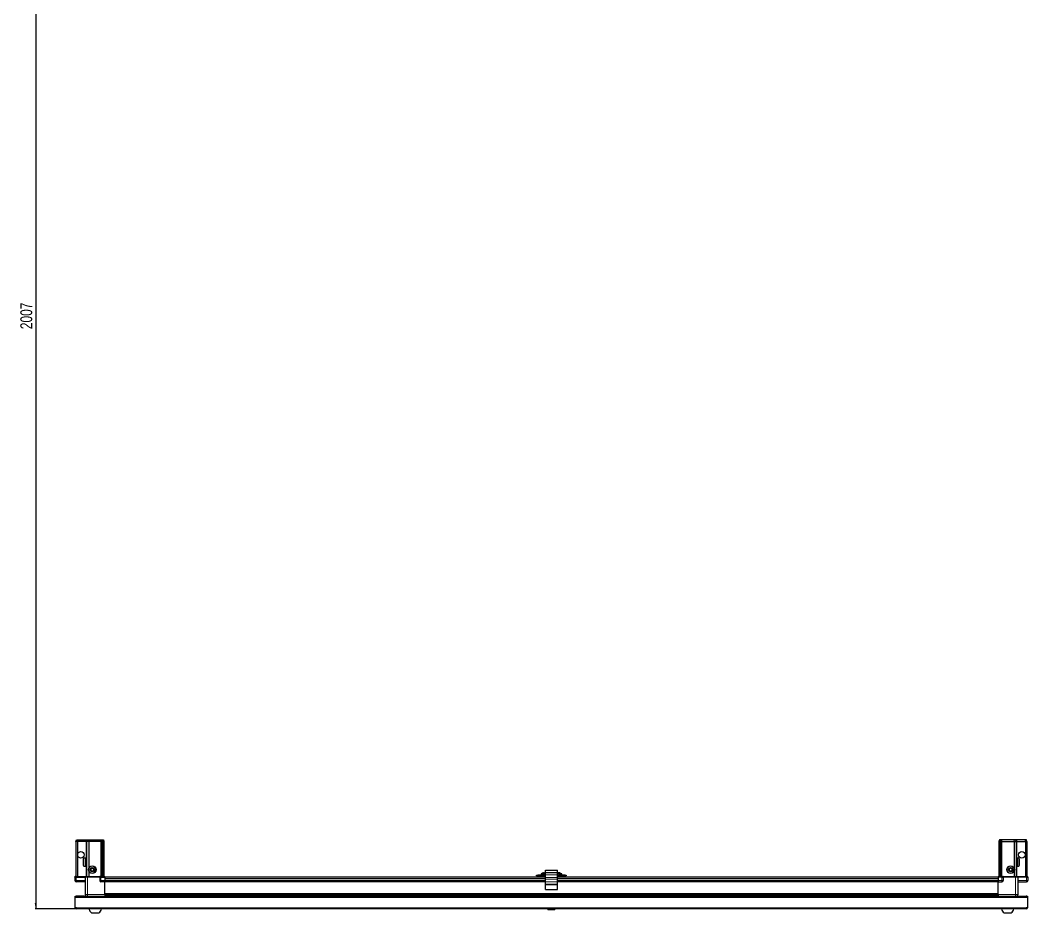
# Model space of a CAD drawing. Header units: millimetres. Extents: x 1132 to 7062, y -1137 to 1926.
# Drawn here: x 1220 to 2912, y -1137 to 363 of the extents above; entities that cross this region are included whole.
import ezdxf

# ---------------------------------------------------------------- set-up
doc = ezdxf.new("R2010")
doc.units = ezdxf.units.MM
doc.layers.add('FORMAT', color=7, linetype='Continuous')
doc.styles.add('SLDTEXTSTYLE0', font='TXT', dxfattribs={"width": 0.75})
doc.dimstyles.new('SLDDIMSTYLE0', dxfattribs={"dimtxt": 20, "dimasz": 10, "dimexe": 0, "dimexo": 0.0625, "dimgap": 5, "dimtad": 2, "dimdec": 1, "dimrnd": 1e-09, "dimzin": 12, "dimdsep": 46, "dimtxsty": 'SLDTEXTSTYLE0', "dimsah": 1, "dimcen": 0.09, "dimadec": 0, "dimazin": 3, "dimtfac": 1, "dimtofl": 0, "dimtmove": 0, "dimatfit": 3, "dimfxl": 0, "dimfrac": 2, "dimtolj": 1, "dimtzin": 12, "dimarcsym": 0})

# ---------------------------------------------------------------- blocks, each defined once
blk = doc.blocks.new('_D_9')
at = {"layer": 'FORMAT'}
for p, q in [((2106.7, 877), (1245.5, 877)), ((1246.5, 877), (1246.5, -1130)), ((1315.1, -1130), (1245.5, -1130))]:
    blk.add_line(p, q, dxfattribs=at)
for points in [[(1246.5, 877), (1244.9, 867), (1248, 867)], [(1246.5, -1130), (1248, -1120), (1244.9, -1120)]]:
    blk.add_solid(points, dxfattribs=at)
at = {"layer": 'FORMAT', "insert": (1220.7, -156.1), "char_height": 20, "attachment_point": 1, "rotation": 90, "style": 'SLDTEXTSTYLE0'}
blk.add_mtext('2007', dxfattribs=at)

msp = doc.modelspace()

# ---------------------------------------------------------------- linework, layer by layer
at = {"color": 7, "linetype": 'Continuous', "lineweight": 25}
for p, q in [((1313.99, -1017.02), (1314.79, -1014.02)), ((1314.79, -1014.02), (1316.64, -1014.02)), ((1316.49, -1017.02), (1316.64, -1014.02)), ((1316.64, -1014.02), (1330.99, -1014.02)), ((1330.99, -1014.02), (1332.79, -1014.02)), ((1331.99, -1017.02), (1332.79, -1014.02)), ((1332.79, -1014.02), (1335.82, -1014.02)), ((1335.82, -1014.02), (1335.49, -1017.02)), ((1335.82, -1014.02), (1355.99, -1014.02)), ((1355.99, -1014.02), (1357.79, -1014.02)), ((1357.79, -1014.02), (1356.99, -1017.02)), ((1357.79, -1014.02), (1358.53, -1014.02)), ((1358.53, -1014.02), (1357.99, -1017.02)), ((1358.53, -1014.02), (1359.03, -1014.02)), ((1359.03, -1014.02), (1360.18, -1014.02)), ((1359.03, -1014.02), (1359.49, -1017.02)), ((1360.18, -1014.02), (1360.99, -1017.02)), ((2864.79, -1014.02), (2863.99, -1017.02)), ((2865.94, -1014.02), (2864.79, -1014.02)), ((2865.94, -1014.02), (2865.49, -1017.02)), ((2866.44, -1014.02), (2865.94, -1014.02)), ((2866.44, -1014.02), (2866.99, -1017.02)), ((2867.18, -1014.02), (2866.44, -1014.02)), ((2867.18, -1014.02), (2867.99, -1017.02)), ((2868.99, -1014.02), (2867.18, -1014.02)), ((2889.16, -1014.02), (2868.99, -1014.02)), ((2889.16, -1014.02), (2889.49, -1017.02)), ((2892.18, -1014.02), (2889.16, -1014.02)), ((2892.99, -1017.02), (2892.18, -1014.02)), ((2893.99, -1014.02), (2892.18, -1014.02)), ((2908.33, -1014.02), (2893.99, -1014.02)), ((2908.49, -1017.02), (2908.33, -1014.02)), ((2910.18, -1014.02), (2908.33, -1014.02)), ((2910.99, -1017.02), (2910.18, -1014.02)), ((1316.49, -1017.02), (1313.99, -1017.02)), ((1313.99, -1017.02), (1313.99, -1075.32)), ((1316.49, -1017.02), (1316.49, -1075.32)), ((1330.99, -1017.02), (1316.49, -1017.02)), ((1331.99, -1017.02), (1330.99, -1017.02)), ((1335.49, -1017.02), (1331.99, -1017.02)), ((1331.99, -1017.02), (1331.99, -1075.32)), ((1335.49, -1017.02), (1335.49, -1061.52)), ((1355.99, -1017.02), (1335.49, -1017.02)), ((1356.99, -1017.02), (1355.99, -1017.02)), ((1356.99, -1017.02), (1356.99, -1075.32)), ((1357.99, -1017.02), (1356.99, -1017.02)), ((1357.99, -1017.02), (1357.99, -1075.32)), ((1359.49, -1017.02), (1357.99, -1017.02)), ((1359.49, -1017.02), (1359.49, -1075.32)), ((1360.99, -1017.02), (1359.49, -1017.02)), ((1360.99, -1017.02), (1360.99, -1075.32)), ((2863.99, -1017.02), (2865.49, -1017.02)), ((2863.99, -1017.02), (2863.99, -1075.32)), ((2865.49, -1017.02), (2866.99, -1017.02)), ((2865.49, -1017.02), (2865.49, -1075.32)), ((2866.99, -1017.02), (2866.99, -1075.32)), ((2866.99, -1017.02), (2867.99, -1017.02)), ((2867.99, -1017.02), (2867.99, -1075.32)), ((2867.99, -1017.02), (2868.99, -1017.02)), ((2868.99, -1017.02), (2889.49, -1017.02)), ((2889.49, -1017.02), (2889.49, -1061.52)), ((2889.49, -1017.02), (2892.99, -1017.02)), ((2892.99, -1017.02), (2892.99, -1075.32)), ((2892.99, -1017.02), (2893.99, -1017.02)), ((2893.99, -1017.02), (2908.49, -1017.02)), ((2908.49, -1017.02), (2908.49, -1075.32)), ((2908.49, -1017.02), (2910.99, -1017.02)), ((2910.99, -1017.02), (2910.99, -1075.32)), ((1326.79, -1057.22), (1326.79, -1045.82)), ((1329.99, -1045.02), (1327.59, -1045.02)), ((1329.99, -1045.02), (1329.99, -1045.03)), ((1329.99, -1045.03), (1330.49, -1045.03)), ((1329.99, -1045.21), (1330.49, -1045.21)), ((1329.99, -1045.21), (1329.99, -1045.43)), ((1329.99, -1045.43), (1330.49, -1045.43)), ((1329.99, -1046.01), (1330.49, -1046.01)), ((1329.99, -1046.01), (1329.99, -1046.43)), ((1329.99, -1046.43), (1330.49, -1046.43)), ((1329.99, -1047.34), (1330.49, -1047.34)), ((1329.99, -1047.34), (1329.99, -1047.93)), ((1329.99, -1047.93), (1330.49, -1047.93)), ((1329.99, -1049.09), (1330.49, -1049.09)), ((1329.99, -1049.09), (1329.99, -1049.79)), ((1330.49, -1045.21), (1330.49, -1045.03)), ((1330.49, -1045.43), (1330.49, -1045.21)), ((1330.49, -1046.01), (1330.49, -1045.43)), ((1330.49, -1046.43), (1330.49, -1046.01)), ((1330.49, -1047.34), (1330.49, -1046.43)), ((1330.59, -1047.12), (1330.49, -1047.12)), ((1330.49, -1047.93), (1330.49, -1047.34)), ((1330.49, -1049.09), (1330.49, -1047.93)), ((1330.49, -1049.79), (1330.49, -1049.09)), ((1330.59, -1055.92), (1330.59, -1047.12)), ((1331.47, -1048.21), (1330.99, -1047.52)), ((1330.99, -1055.52), (1330.99, -1047.52)), ((1331.96, -1047.52), (1331.47, -1048.21)), ((1331.47, -1054.83), (1331.47, -1048.21)), ((1331.99, -1047.52), (1331.96, -1047.52)), ((1331.96, -1055.52), (1331.96, -1047.52)), ((2893.02, -1047.52), (2892.99, -1047.52)), ((2893.5, -1048.21), (2893.02, -1047.52)), ((2893.02, -1047.52), (2893.02, -1055.52)), ((2893.99, -1047.52), (2893.5, -1048.21)), ((2893.5, -1048.21), (2893.5, -1054.83)), ((2893.99, -1047.52), (2893.99, -1055.52)), ((2894.49, -1047.12), (2894.39, -1047.12)), ((2894.39, -1047.12), (2894.39, -1055.92)), ((2897.39, -1045.02), (2894.49, -1045.02)), ((2894.99, -1045.02), (2894.49, -1045.02)), ((2894.49, -1045.02), (2894.49, -1045.07)), ((2894.49, -1045.07), (2894.49, -1045.35)), ((2894.99, -1045.07), (2894.49, -1045.07)), ((2894.99, -1045.35), (2894.49, -1045.35)), ((2894.49, -1045.35), (2894.49, -1045.63)), ((2894.99, -1045.63), (2894.49, -1045.63)), ((2894.49, -1045.63), (2894.49, -1046.29)), ((2894.99, -1046.29), (2894.49, -1046.29)), ((2894.49, -1046.29), (2894.49, -1046.76)), ((2894.49, -1046.76), (2894.49, -1047.74)), ((2894.99, -1046.76), (2894.49, -1046.76)), ((2894.99, -1047.74), (2894.49, -1047.74)), ((2894.49, -1047.74), (2894.49, -1048.36)), ((2894.49, -1048.36), (2894.49, -1049.56)), ((2894.99, -1048.36), (2894.49, -1048.36)), ((2894.99, -1045.07), (2894.99, -1045.02)), ((2894.99, -1045.63), (2894.99, -1045.35)), ((2894.99, -1046.76), (2894.99, -1046.29)), ((2894.99, -1048.36), (2894.99, -1047.74)), ((2898.19, -1045.82), (2898.19, -1057.22)), ((1327.59, -1058.02), (1329.99, -1058.02)), ((1329.99, -1049.79), (1330.49, -1049.79)), ((1329.99, -1051.07), (1330.49, -1051.07)), ((1329.99, -1051.07), (1329.99, -1051.81)), ((1329.99, -1051.21), (1330.49, -1051.21)), ((1329.99, -1051.71), (1330.49, -1051.71)), ((1329.99, -1051.81), (1330.49, -1051.81)), ((1329.99, -1053.09), (1330.49, -1053.09)), ((1329.99, -1053.09), (1329.99, -1053.8)), ((1329.99, -1053.8), (1330.49, -1053.8)), ((1329.99, -1054.97), (1330.49, -1054.97)), ((1329.99, -1054.97), (1329.99, -1055.57)), ((1329.99, -1055.57), (1330.49, -1055.57)), ((1329.99, -1056.5), (1330.49, -1056.5)), ((1329.99, -1056.5), (1329.99, -1056.94)), ((1329.99, -1056.94), (1330.49, -1056.94)), ((1329.99, -1057.55), (1330.49, -1057.55)), ((1329.99, -1057.55), (1329.99, -1057.78)), ((1329.99, -1057.78), (1330.49, -1057.78)), ((1329.99, -1058), (1330.49, -1058)), ((1329.99, -1058), (1329.99, -1058.02)), ((1329.99, -1058.01), (1330.49, -1058.01)), ((1330.49, -1051.07), (1330.49, -1049.79)), ((1330.49, -1051.21), (1330.49, -1051.07)), ((1330.49, -1051.81), (1330.49, -1051.71)), ((1330.49, -1053.09), (1330.49, -1051.81)), ((1330.49, -1053.8), (1330.49, -1053.09)), ((1330.49, -1054.97), (1330.49, -1053.8)), ((1330.49, -1055.57), (1330.49, -1054.97)), ((1330.49, -1056.5), (1330.49, -1055.57)), ((1330.49, -1055.92), (1330.59, -1055.92)), ((1330.49, -1056.94), (1330.49, -1056.5)), ((1330.49, -1057.55), (1330.49, -1056.94)), ((1330.49, -1057.78), (1330.49, -1057.55)), ((1330.49, -1058), (1330.49, -1057.78)), ((1330.49, -1058.01), (1330.49, -1058)), ((1330.99, -1055.52), (1331.47, -1054.83)), ((1331.47, -1054.83), (1331.96, -1055.52)), ((1331.96, -1055.52), (1331.99, -1055.52)), ((2102.49, -1064.67), (2122.49, -1064.67)), ((2102.49, -1068.67), (2102.49, -1064.67)), ((2122.49, -1068.67), (2122.49, -1064.67)), ((2892.99, -1055.52), (2893.02, -1055.52)), ((2893.02, -1055.52), (2893.5, -1054.83)), ((2893.5, -1054.83), (2893.99, -1055.52)), ((2894.39, -1055.92), (2894.49, -1055.92)), ((2894.99, -1049.56), (2894.49, -1049.56)), ((2894.49, -1049.56), (2894.49, -1050.19)), ((2894.99, -1050.19), (2894.49, -1050.19)), ((2894.49, -1050.27), (2894.49, -1051.57)), ((2894.99, -1050.27), (2894.49, -1050.27)), ((2894.99, -1051.57), (2894.49, -1051.57)), ((2894.99, -1052.05), (2894.49, -1052.05)), ((2894.49, -1052.05), (2894.49, -1052.31)), ((2894.49, -1052.31), (2894.49, -1053.58)), ((2894.99, -1052.31), (2894.49, -1052.31)), ((2894.99, -1053.58), (2894.49, -1053.58)), ((2894.49, -1053.58), (2894.49, -1054.26)), ((2894.49, -1054.26), (2894.49, -1055.38)), ((2894.99, -1054.26), (2894.49, -1054.26)), ((2894.99, -1055.38), (2894.49, -1055.38)), ((2894.49, -1055.38), (2894.49, -1055.95)), ((2894.49, -1055.95), (2894.49, -1056.81)), ((2894.99, -1055.95), (2894.49, -1055.95)), ((2894.99, -1056.81), (2894.49, -1056.81)), ((2894.49, -1056.81), (2894.49, -1057.2)), ((2894.49, -1057.2), (2894.49, -1057.72)), ((2894.99, -1057.2), (2894.49, -1057.2)), ((2894.99, -1057.72), (2894.49, -1057.72)), ((2894.49, -1057.72), (2894.49, -1057.9)), ((2894.49, -1057.9), (2894.49, -1058.02)), ((2894.99, -1057.9), (2894.49, -1057.9)), ((2894.49, -1058.02), (2897.39, -1058.02)), ((2894.99, -1050.27), (2894.99, -1049.56)), ((2894.99, -1052.31), (2894.99, -1051.57)), ((2894.99, -1054.26), (2894.99, -1053.58)), ((2894.99, -1055.95), (2894.99, -1055.38)), ((2894.99, -1057.2), (2894.99, -1056.81)), ((2894.99, -1057.9), (2894.99, -1057.72)), ((1312.99, -1075.32), (1312.49, -1076.19)), ((1312.49, -1076.52), (1312.49, -1076.19)), ((1312.49, -1076.52), (1314.49, -1076.52)), ((1312.49, -1076.52), (1312.49, -1082.52)), ((1314.49, -1075.32), (1312.99, -1075.32)), ((1314.49, -1075.32), (1329.29, -1075.32)), ((1329.29, -1076.52), (1314.49, -1076.52)), ((1314.49, -1076.52), (1329.29, -1076.52)), ((1329.29, -1075.32), (1329.49, -1075.32)), ((1329.49, -1076.52), (1329.29, -1076.52)), ((1329.49, -1076.52), (1329.49, -1075.32)), ((1329.49, -1075.32), (1333.49, -1075.32)), ((1333.49, -1076.52), (1329.49, -1076.52)), ((1329.49, -1076.52), (1329.49, -1105.52)), ((1333.49, -1075.32), (1353.79, -1075.32)), ((1353.79, -1076.52), (1333.49, -1076.52)), ((1335.49, -1066.52), (1335.49, -1075.32)), ((1353.79, -1075.32), (1353.99, -1075.32)), ((1353.99, -1076.52), (1353.79, -1076.52)), ((1353.99, -1076.52), (1353.99, -1075.32)), ((1354.67, -1075.32), (1353.99, -1075.32)), ((1353.99, -1076.52), (1355.99, -1076.52)), ((1353.99, -1076.52), (1353.99, -1082.52)), ((1354.67, -1075.32), (1362.49, -1075.32)), ((1362.49, -1076.19), (1355.99, -1076.19)), ((1362.49, -1076.52), (1355.99, -1076.52)), ((1355.99, -1076.52), (1362.49, -1076.52)), ((1362.49, -1075.32), (1362.49, -1076.19)), ((1362.49, -1076.19), (1362.49, -1076.19)), ((1362.49, -1076.52), (1362.49, -1076.19)), ((1362.49, -1076.52), (1362.49, -1076.52)), ((1362.49, -1076.52), (1362.49, -1082.52)), ((2102.49, -1076.67), (1362.49, -1076.67)), ((1362.49, -1082.52), (1362.49, -1084.52)), ((2087.49, -1074.67), (2087.49, -1073.17)), ((2087.49, -1073.17), (2089.49, -1073.17)), ((2089.49, -1074.67), (2087.49, -1074.67)), ((2089.49, -1073.17), (2089.49, -1074.67)), ((2100.74, -1073.17), (2089.49, -1073.17)), ((2100.74, -1074.67), (2089.49, -1074.67)), ((2095.24, -1071.26), (2095.24, -1073.17)), ((2097.49, -1074.67), (2097.49, -1076.67)), ((2100.74, -1074.67), (2100.74, -1073.17)), ((2100.74, -1073.17), (2102.49, -1073.17)), ((2102.49, -1074.67), (2100.74, -1074.67)), ((2101.16, -1069.68), (2101.16, -1069.69)), ((2102.49, -1068.67), (2122.49, -1068.67)), ((2102.49, -1072.65), (2102.49, -1068.67)), ((2102.49, -1076.98), (2102.49, -1072.65)), ((2102.49, -1080.2), (2102.49, -1076.98)), ((2102.49, -1084.53), (2102.49, -1080.2)), ((2122.49, -1072.65), (2122.49, -1068.67)), ((2122.49, -1076.98), (2122.49, -1072.65)), ((2122.49, -1073.17), (2124.24, -1073.17)), ((2124.24, -1074.67), (2122.49, -1074.67)), ((2862.49, -1076.67), (2122.49, -1076.67)), ((2122.49, -1080.2), (2122.49, -1076.98)), ((2122.49, -1084.53), (2122.49, -1080.2)), ((2124.24, -1073.17), (2124.24, -1074.67)), ((2135.49, -1073.17), (2124.24, -1073.17)), ((2135.49, -1074.67), (2124.24, -1074.67)), ((2126.16, -1069.68), (2126.16, -1069.69)), ((2127.49, -1076.67), (2127.49, -1074.67)), ((2129.74, -1073.17), (2129.74, -1071.26)), ((2135.49, -1074.67), (2135.49, -1073.17)), ((2135.49, -1073.17), (2137.49, -1073.17)), ((2137.49, -1074.67), (2135.49, -1074.67)), ((2137.49, -1073.17), (2137.49, -1074.67)), ((2862.49, -1075.32), (2870.31, -1075.32)), ((2862.49, -1076.19), (2862.49, -1075.32)), ((2862.49, -1076.52), (2862.49, -1076.19)), ((2868.99, -1076.19), (2862.49, -1076.19)), ((2868.99, -1076.52), (2862.49, -1076.52)), ((2862.49, -1076.52), (2862.49, -1082.52)), ((2862.49, -1082.52), (2862.49, -1084.52)), ((2868.99, -1076.52), (2870.99, -1076.52)), ((2870.99, -1076.52), (2868.99, -1076.52)), ((2870.99, -1075.32), (2870.31, -1075.32)), ((2870.99, -1076.52), (2870.99, -1075.32)), ((2870.99, -1075.32), (2871.19, -1075.32)), ((2871.19, -1076.52), (2870.99, -1076.52)), ((2870.99, -1076.52), (2870.99, -1082.52)), ((2871.19, -1075.32), (2891.49, -1075.32)), ((2891.49, -1076.52), (2871.19, -1076.52)), ((2889.49, -1066.52), (2889.49, -1075.32)), ((2891.49, -1075.32), (2895.49, -1075.32)), ((2895.49, -1076.52), (2891.49, -1076.52)), ((2895.49, -1076.52), (2895.49, -1075.32)), ((2895.49, -1075.32), (2895.69, -1075.32)), ((2895.69, -1076.52), (2895.49, -1076.52)), ((2895.49, -1076.52), (2895.49, -1105.52)), ((2895.69, -1075.32), (2910.49, -1075.32)), ((2910.49, -1076.52), (2895.69, -1076.52)), ((2911.99, -1075.32), (2910.49, -1075.32)), ((2910.49, -1076.52), (2912.49, -1076.52)), ((2912.49, -1076.19), (2911.99, -1075.32)), ((2912.49, -1076.19), (2911.99, -1075.32)), ((2912.49, -1076.52), (2912.49, -1076.19)), ((2912.49, -1076.52), (2912.49, -1076.19)), ((2912.49, -1076.52), (2912.49, -1076.52)), ((2912.49, -1076.52), (2912.49, -1082.52)), ((1329.49, -1084.52), (1314.49, -1084.52)), ((1362.49, -1084.52), (1355.99, -1084.52)), ((2102.49, -1083.87), (1362.49, -1083.87)), ((1362.49, -1105.52), (1362.49, -1084.52)), ((2102.49, -1088.3), (2102.49, -1084.53)), ((2102.49, -1089.74), (2102.49, -1088.3)), ((2102.49, -1097.47), (2102.49, -1089.74)), ((2102.49, -1097.47), (2122.49, -1097.47)), ((2862.49, -1083.87), (2122.49, -1083.87)), ((2122.49, -1088.3), (2122.49, -1084.53)), ((2122.49, -1089.74), (2122.49, -1088.3)), ((2122.49, -1097.47), (2122.49, -1089.74)), ((2862.49, -1084.52), (2868.99, -1084.52)), ((2862.49, -1105.52), (2862.49, -1084.52)), ((2895.49, -1084.52), (2910.49, -1084.52)), ((1312.99, -1110.62), (1312.99, -1108.52)), ((1312.99, -1108.52), (2911.99, -1108.52)), ((1312.99, -1127.92), (1312.99, -1110.62)), ((1327.99, -1108.42), (1315.09, -1108.42)), ((1327.99, -1108.42), (1327.99, -1108.52)), ((1362.49, -1106.54), (2862.49, -1106.54)), ((1362.49, -1106.58), (2862.49, -1106.58)), ((1386.37, -1108.37), (1362.49, -1108.37)), ((1380.99, -1108.52), (1380.99, -1108.37)), ((1381.03, -1108.52), (1381.03, -1108.37)), ((1381.3, -1108.52), (1381.3, -1108.37)), ((1381.56, -1108.52), (1381.56, -1108.37)), ((1382.21, -1108.52), (1382.21, -1108.37)), ((1382.67, -1108.52), (1382.67, -1108.37)), ((1383.64, -1108.52), (1383.64, -1108.37)), ((1384.26, -1108.52), (1384.26, -1108.37)), ((1385.45, -1108.52), (1385.45, -1108.37)), ((1386.11, -1108.52), (1386.11, -1108.37)), ((1386.16, -1108.52), (1386.16, -1108.37)), ((1387.45, -1108.37), (1386.37, -1108.37)), ((1388.19, -1108.37), (1387.45, -1108.37)), ((1387.45, -1108.52), (1387.45, -1108.37)), ((1387.45, -1108.37), (1387.45, -1108.37)), ((1387.47, -1108.52), (1387.47, -1108.37)), ((1387.96, -1108.52), (1387.96, -1108.37)), ((1388.19, -1108.52), (1388.19, -1108.37)), ((1388.61, -1108.37), (1388.19, -1108.37)), ((1388.19, -1108.37), (1388.19, -1108.37)), ((2836.37, -1108.37), (1388.61, -1108.37)), ((1389.46, -1108.52), (1389.46, -1108.37)), ((1390.15, -1108.52), (1390.15, -1108.37)), ((1391.28, -1108.52), (1391.28, -1108.37)), ((1391.86, -1108.52), (1391.86, -1108.37)), ((1392.73, -1108.52), (1392.73, -1108.37)), ((1393.13, -1108.52), (1393.13, -1108.37)), ((1393.66, -1108.52), (1393.66, -1108.37)), ((1393.85, -1108.52), (1393.85, -1108.37)), ((1393.99, -1108.52), (1393.99, -1108.37)), ((2830.99, -1108.52), (2830.99, -1108.37)), ((2831.16, -1108.52), (2831.16, -1108.37)), ((2831.37, -1108.52), (2831.37, -1108.37)), ((2831.93, -1108.52), (2831.93, -1108.37)), ((2832.35, -1108.52), (2832.35, -1108.37)), ((2833.25, -1108.52), (2833.25, -1108.37)), ((2833.83, -1108.52), (2833.83, -1108.37)), ((2834.98, -1108.52), (2834.98, -1108.37)), ((2835.67, -1108.52), (2835.67, -1108.37)), ((2836.95, -1108.37), (2836.37, -1108.37)), ((2836.95, -1108.52), (2836.95, -1108.37)), ((2836.96, -1108.37), (2836.95, -1108.37)), ((2837.69, -1108.37), (2836.96, -1108.37)), ((2837.13, -1108.52), (2837.13, -1108.37)), ((2837.63, -1108.52), (2837.63, -1108.37)), ((2837.69, -1108.52), (2837.69, -1108.37)), ((2838.61, -1108.37), (2837.69, -1108.37)), ((2837.69, -1108.37), (2837.69, -1108.37)), ((2862.49, -1108.37), (2838.61, -1108.37)), ((2838.98, -1108.52), (2838.98, -1108.37)), ((2839.69, -1108.52), (2839.69, -1108.37)), ((2840.86, -1108.52), (2840.86, -1108.37)), ((2841.47, -1108.52), (2841.47, -1108.37)), ((2842.41, -1108.52), (2842.41, -1108.37)), ((2842.86, -1108.52), (2842.86, -1108.37)), ((2843.48, -1108.52), (2843.48, -1108.37)), ((2843.73, -1108.52), (2843.73, -1108.37)), ((2843.97, -1108.52), (2843.97, -1108.37)), ((2843.99, -1108.52), (2843.99, -1108.37)), ((2896.99, -1108.42), (2896.99, -1108.52)), ((2896.99, -1108.42), (2909.89, -1108.42)), ((2911.99, -1108.52), (2911.99, -1110.62)), ((2911.99, -1110.62), (2911.99, -1127.92)), ((1315.09, -1127.92), (1312.99, -1127.92)), ((1315.09, -1127.92), (1315.09, -1130.02)), ((2909.89, -1130.02), (1315.09, -1130.02)), ((2107.69, -1130.02), (2106.7, -1131.01)), ((2106.7, -1131.01), (2106.7, -1131.52)), ((2118.27, -1131.01), (2106.7, -1131.01)), ((2118.27, -1131.52), (2106.7, -1131.52)), ((2118.27, -1131.01), (2117.29, -1130.02)), ((2118.27, -1131.52), (2118.27, -1131.01)), ((2911.99, -1127.92), (2909.89, -1127.92)), ((2909.89, -1130.02), (2909.89, -1127.92)), ((1340.49, -1136.62), (1352.49, -1136.62)), ((2872.49, -1136.62), (2884.49, -1136.62))]:
    msp.add_line(p, q, dxfattribs=at)
at = {"color": 8, "linetype": 'Continuous', "lineweight": 18}
for p, q in [((1330.99, -1017.02), (1330.99, -1014.02)), ((1355.99, -1014.02), (1355.99, -1017.02)), ((2868.99, -1014.02), (2868.99, -1017.02)), ((2893.99, -1017.02), (2893.99, -1014.02)), ((1330.99, -1017.02), (1330.99, -1047.52)), ((1355.99, -1017.02), (1355.99, -1075.32)), ((2868.99, -1017.02), (2868.99, -1075.32)), ((2893.99, -1017.02), (2893.99, -1047.52)), ((1327.59, -1058.02), (1327.59, -1045.02)), ((2897.39, -1045.02), (2897.39, -1058.02)), ((1330.99, -1055.52), (1330.99, -1075.32)), ((2893.99, -1055.52), (2893.99, -1075.32)), ((1312.49, -1082.52), (1314.49, -1082.52)), ((1314.49, -1076.52), (1314.49, -1075.32)), ((1314.49, -1076.52), (1314.49, -1082.52)), ((1314.49, -1082.52), (1329.49, -1082.52)), ((1314.49, -1084.52), (1314.49, -1082.52)), ((1329.29, -1076.52), (1329.29, -1075.32)), ((1333.49, -1076.52), (1333.49, -1075.32)), ((1333.49, -1076.52), (1333.49, -1105.52)), ((1353.79, -1076.52), (1353.79, -1075.32)), ((1353.99, -1082.52), (1355.99, -1082.52)), ((1355.99, -1076.52), (1355.99, -1076.19)), ((1355.99, -1076.52), (1355.99, -1082.52)), ((1355.99, -1082.52), (1362.49, -1082.52)), ((1355.99, -1082.52), (1355.99, -1084.52)), ((1362.49, -1076.52), (1362.49, -1076.19)), ((2102.49, -1078.67), (1362.49, -1078.67)), ((2102.49, -1081.87), (1362.49, -1081.87)), ((2095.24, -1071.26), (2099.99, -1071.26)), ((2095.43, -1070.89), (2099.99, -1070.89)), ((2099.99, -1070.89), (2102.49, -1070.89)), ((2099.99, -1071.26), (2102.49, -1071.26)), ((2102.49, -1072.65), (2122.49, -1072.65)), ((2102.49, -1076.98), (2122.49, -1076.98)), ((2102.49, -1080.2), (2122.49, -1080.2)), ((2122.49, -1070.89), (2124.99, -1070.89)), ((2122.49, -1071.26), (2124.99, -1071.26)), ((2862.49, -1078.67), (2122.49, -1078.67)), ((2862.49, -1081.87), (2122.49, -1081.87)), ((2124.99, -1070.89), (2129.54, -1070.89)), ((2124.99, -1071.26), (2129.74, -1071.26)), ((2868.99, -1082.52), (2862.49, -1082.52)), ((2868.99, -1076.52), (2868.99, -1076.19)), ((2868.99, -1076.52), (2868.99, -1082.52)), ((2868.99, -1082.52), (2868.99, -1084.52)), ((2870.99, -1082.52), (2868.99, -1082.52)), ((2871.19, -1075.32), (2871.19, -1076.52)), ((2891.49, -1076.52), (2891.49, -1075.32)), ((2891.49, -1076.52), (2891.49, -1105.52)), ((2910.49, -1082.52), (2895.49, -1082.52)), ((2895.69, -1075.32), (2895.69, -1076.52)), ((2910.49, -1076.52), (2910.49, -1075.32)), ((2910.49, -1076.52), (2910.49, -1082.52)), ((2912.49, -1082.52), (2910.49, -1082.52)), ((2910.49, -1084.52), (2910.49, -1082.52)), ((2102.49, -1084.52), (1362.49, -1084.52)), ((2102.49, -1084.53), (2122.49, -1084.53)), ((2102.49, -1088.3), (2122.49, -1088.3)), ((2102.49, -1089.74), (2122.49, -1089.74)), ((2862.49, -1084.52), (2122.49, -1084.52)), ((2911.99, -1110.62), (1312.99, -1110.62)), ((1315.09, -1108.52), (1315.09, -1108.42)), ((1333.49, -1105.52), (1362.49, -1105.52)), ((1362.49, -1103.92), (2862.49, -1103.92)), ((2862.49, -1105.34), (1362.49, -1105.34)), ((1362.49, -1107.78), (2862.49, -1107.78)), ((2891.49, -1105.52), (2862.49, -1105.52)), ((2909.89, -1108.52), (2909.89, -1108.42)), ((2909.89, -1127.92), (1315.09, -1127.92))]:
    msp.add_line(p, q, dxfattribs=at)
at = {"color": 7, "linetype": 'Continuous', "lineweight": 25, "flags": 128}
for points in [[(2102.49, -1069.87), (2102.48, -1069.87), (2102.17, -1069.77)], [(2122.84, -1069.77), (2122.52, -1069.86), (2122.49, -1069.87)], [(1315.09, -1108.42), (1314.68, -1108.46), (1314.45, -1108.52)], [(2910.53, -1108.52), (2910.3, -1108.46), (2909.89, -1108.42)]]:
    msp.add_lwpolyline(points, dxfattribs=at)
at = {"color": 7, "linetype": 'Continuous', "lineweight": 25}
for centre, radius in [((1322.49, -1039.02), 5.5), ((2902.49, -1039.02), 5.5), ((1341.49, -1064.02), 6.5), ((1341.49, -1064.02), 3.46), ((2883.49, -1064.02), 6.5), ((2883.49, -1064.02), 3.46)]:
    msp.add_circle(centre, radius, dxfattribs=at)
at = {"color": 8, "linetype": 'Continuous', "lineweight": 18}
for centre in [(1341.49, -1064.02), (2883.49, -1064.02)]:
    msp.add_circle(centre, 5.7, dxfattribs=at)
at = {"color": 7, "linetype": 'Continuous', "lineweight": 25}
for centre, radius, start, end in [((1327.59, -1045.82), 0.8, 90, 180), ((1330.99, -1047.12), 0.4, 180, 270), ((2893.99, -1047.12), 0.4, 270, 0), ((2897.39, -1045.82), 0.8, 360, 90), ((1327.59, -1057.22), 0.8, 180, 270), ((1330.99, -1055.92), 0.4, 90, 180), ((1341.49, -1064.02), 2.5, 147.37605, 207.37605), ((1341.49, -1064.02), 2.5, 207.37605, 267.37605), ((1341.49, -1064.02), 2.5, 87.37605, 147.37605), ((1341.49, -1064.02), 2.5, 267.37605, 327.37605), ((1341.49, -1064.02), 2.5, 27.37605, 87.37605), ((1341.49, -1064.02), 2.5, 327.37605, 27.37605), ((2883.49, -1064.02), 2.5, 134.67671, 194.67671), ((2883.49, -1064.02), 2.5, 194.67671, 254.67671), ((2883.49, -1064.02), 2.5, 74.67671, 134.67671), ((2883.49, -1064.02), 2.5, 254.67671, 314.67671), ((2883.49, -1064.02), 2.5, 14.67671, 74.67671), ((2883.49, -1064.02), 2.5, 314.67671, 14.67671), ((2893.99, -1055.92), 0.4, 360, 90), ((2897.39, -1057.22), 0.8, 270, 0), ((1314.49, -1082.52), 2, 180, 270), ((1355.99, -1082.52), 2, 180, 270), ((2095.69, -1071.26), 0.45, 124.71791, 180), ((2099.99, -1077.47), 8, 105.59831, 124.71791), ((2124.99, -1077.47), 8, 55.28209, 74.20809), ((2129.29, -1071.26), 0.45, 0, 55.28209), ((2868.99, -1082.52), 2, 270, 0), ((2910.49, -1082.52), 2, 270, 0), ((1315.09, -1127.92), 2.1, 180, 270), ((1315.09, -1127.92), 0.6, 180, 270), ((1347.51, -1127), 11.91, 194.70035, 233.8734), ((1345.46, -1127), 11.91, 306.1266, 345.29965), ((2879.51, -1127), 11.91, 194.70035, 233.8734), ((2877.46, -1127), 11.91, 306.1266, 345.29965), ((2909.89, -1127.92), 2.1, 270, 0), ((2909.89, -1127.92), 0.6, 270, 0)]:
    msp.add_arc(centre, radius, start, end, dxfattribs=at)
for centre, start_param, end_param in [((1355.99, -1072.72), 2.4188584, 3.1415927), ((2868.99, -1072.72), 3.1415927, 3.8643269)]:
    msp.add_ellipse(centre, major_axis=(0, 3.46), ratio=0.5773503, start_param=start_param, end_param=end_param, dxfattribs=at)
for points, knots in [([(1338.6, -1063.89), (1338.88, -1063.45), (1339.4, -1062.64), (1339.92, -1061.83), (1340.16, -1061.46)], [0, 0, 0, 0, 0.5346859, 1, 1, 1, 1]), ([(1339.93, -1066.45), (1339.87, -1066.34), (1339.6, -1065.81), (1339.14, -1064.93), (1338.76, -1064.19), (1338.6, -1063.89)], [0, 0, 0, 0, 0.1331247, 0.6370994, 1, 1, 1, 1]), ([(1340.16, -1061.46), (1340.68, -1061.48), (1341.64, -1061.52), (1342.6, -1061.57), (1343.04, -1061.59)], [0, 0, 0, 0, 0.5346859, 1, 1, 1, 1]), ([(1344.37, -1064.15), (1344.09, -1064.59), (1343.57, -1065.4), (1343.06, -1066.21), (1342.82, -1066.58)], [0, 0, 0, 0, 0.5346859, 1, 1, 1, 1]), ([(1343.04, -1061.59), (1343.2, -1061.9), (1343.58, -1062.63), (1344.04, -1063.51), (1344.31, -1064.04), (1344.37, -1064.15)], [0, 0, 0, 0, 0.3629006, 0.8668753, 1, 1, 1, 1]), ([(2880.7, -1063.26), (2881.07, -1062.89), (2881.76, -1062.22), (2882.44, -1061.54), (2882.76, -1061.23)], [0, 0, 0, 0, 0.53468586, 1, 1, 1, 1]), ([(2881.44, -1066.05), (2881.35, -1065.72), (2881.14, -1064.92), (2880.89, -1063.96), (2880.74, -1063.38), (2880.7, -1063.26)], [0, 0, 0, 0, 0.3629006, 0.8668753, 1, 1, 1, 1]), ([(2882.76, -1061.23), (2883.25, -1061.36), (2884.18, -1061.62), (2885.11, -1061.87), (2885.54, -1061.99)], [0, 0, 0, 0, 0.5346859, 1, 1, 1, 1]), ([(2886.27, -1064.78), (2885.91, -1065.15), (2885.22, -1065.82), (2884.54, -1066.5), (2884.22, -1066.81)], [0, 0, 0, 0, 0.5346859, 1, 1, 1, 1]), ([(2885.54, -1061.99), (2885.57, -1062.11), (2885.72, -1062.69), (2885.98, -1063.65), (2886.19, -1064.45), (2886.27, -1064.78)], [0, 0, 0, 0, 0.1331247, 0.6370994, 1, 1, 1, 1]), ([(1342.82, -1066.58), (1342.3, -1066.56), (1341.34, -1066.52), (1340.38, -1066.47), (1339.93, -1066.45)], [0, 0, 0, 0, 0.5346859, 1, 1, 1, 1]), ([(2102.24, -1069.79), (2102.24, -1069.79), (2102.24, -1069.79), (2102.21, -1069.79), (2102.09, -1069.75), (2101.83, -1069.69), (2101.52, -1069.63), (2101.29, -1069.61), (2101.15, -1069.63), (2101.16, -1069.69), (2101.17, -1069.75), (2101.16, -1069.78), (2101.14, -1069.79), (2101.12, -1069.79), (2101.11, -1069.79), (2101.08, -1069.79), (2101.03, -1069.78), (2100.82, -1069.73), (2100.56, -1069.66), (2100.2, -1069.62), (2099.88, -1069.61), (2099.5, -1069.65), (2099.2, -1069.72), (2098.97, -1069.78), (2098.9, -1069.79), (2098.88, -1069.79), (2098.86, -1069.79), (2098.84, -1069.79), (2098.82, -1069.78), (2098.8, -1069.74), (2098.83, -1069.66), (2098.79, -1069.61), (2098.59, -1069.61), (2098.29, -1069.66), (2098, -1069.72), (2097.8, -1069.78), (2097.75, -1069.79), (2097.75, -1069.79)], [0, 0, 0, 0, 0.00283921, 0.0068323, 0.01789585, 0.06734662, 0.12626967, 0.16353806, 0.20111101, 0.28293001, 0.31092277, 0.32496165, 0.3307219, 0.33358425, 0.33647394, 0.33898567, 0.34370382, 0.3589427, 0.43172906, 0.47882611, 0.51356171, 0.55736927, 0.64056926, 0.6613161, 0.66511205, 0.66894485, 0.6715022, 0.67405368, 0.67850111, 0.69220472, 0.7560162, 0.82032044, 0.85853495, 0.91112312, 0.96909331, 0.99817811, 1, 1, 1, 1]), ([(2127.24, -1069.79), (2127.24, -1069.79), (2127.24, -1069.79), (2127.21, -1069.79), (2127.09, -1069.75), (2126.83, -1069.69), (2126.52, -1069.63), (2126.29, -1069.61), (2126.15, -1069.63), (2126.16, -1069.69), (2126.17, -1069.75), (2126.16, -1069.78), (2126.14, -1069.79), (2126.12, -1069.79), (2126.11, -1069.79), (2126.08, -1069.79), (2126.03, -1069.78), (2125.82, -1069.73), (2125.56, -1069.66), (2125.2, -1069.62), (2124.88, -1069.61), (2124.5, -1069.65), (2124.2, -1069.72), (2123.97, -1069.78), (2123.9, -1069.79), (2123.88, -1069.79), (2123.86, -1069.79), (2123.84, -1069.79), (2123.82, -1069.78), (2123.8, -1069.74), (2123.83, -1069.66), (2123.79, -1069.61), (2123.59, -1069.61), (2123.29, -1069.66), (2123, -1069.72), (2122.8, -1069.78), (2122.75, -1069.79), (2122.75, -1069.79)], [0, 0, 0, 0, 0.00283921, 0.0068323, 0.01789585, 0.06734662, 0.12626967, 0.16353806, 0.20111101, 0.28293001, 0.31092277, 0.32496165, 0.3307219, 0.33358425, 0.33647394, 0.33898567, 0.34370382, 0.3589427, 0.43172906, 0.47882611, 0.51356171, 0.55736927, 0.64056926, 0.6613161, 0.66511205, 0.66894485, 0.6715022, 0.67405368, 0.67850111, 0.69220472, 0.7560162, 0.82032044, 0.85853495, 0.91112312, 0.96909331, 0.99817811, 1, 1, 1, 1]), ([(2884.22, -1066.81), (2883.72, -1066.68), (2882.79, -1066.42), (2881.87, -1066.17), (2881.44, -1066.05)], [0, 0, 0, 0, 0.5346859, 1, 1, 1, 1]), ([(1329.49, -1105.52), (1329.54, -1105.96), (1329.61, -1106.64), (1330.04, -1107.45), (1330.5, -1108.01), (1330.9, -1108.37), (1331.16, -1108.5), (1331.21, -1108.52)], [0, 0, 0, 0, 0.3630185, 0.5584377, 0.7580039, 0.9575702, 1, 1, 1, 1]), ([(1362.49, -1105.52), (1362.49, -1105.92), (1362.49, -1106.71), (1362.49, -1107.72), (1362.49, -1108.35), (1362.49, -1108.51), (1362.49, -1108.52)], [0, 0, 0, 0, 0.3255201, 0.6510403, 0.9765604, 1, 1, 1, 1]), ([(2862.49, -1105.52), (2862.49, -1105.92), (2862.49, -1106.71), (2862.49, -1107.72), (2862.49, -1108.35), (2862.49, -1108.51), (2862.49, -1108.52)], [0, 0, 0, 0, 0.3255201, 0.6510403, 0.9765604, 1, 1, 1, 1]), ([(2895.49, -1105.52), (2895.44, -1105.96), (2895.37, -1106.64), (2894.93, -1107.45), (2894.48, -1108.01), (2894.07, -1108.37), (2893.81, -1108.5), (2893.77, -1108.52)], [0, 0, 0, 0, 0.3630185, 0.5584377, 0.7580039, 0.9575702, 1, 1, 1, 1])]:
    msp.add_open_spline(points, degree=3, knots=knots, dxfattribs=at)
at = {"color": 8, "linetype": 'Continuous', "lineweight": 18}
for points in [[(1329.49, -1105.52), (1329.55, -1105.52), (1329.67, -1105.52), (1330.59, -1105.52), (1331.92, -1105.52), (1332.96, -1105.52), (1333.49, -1105.52)], [(2895.49, -1105.52), (2895.43, -1105.52), (2895.31, -1105.52), (2894.38, -1105.52), (2893.06, -1105.52), (2892.01, -1105.52), (2891.49, -1105.52)]]:
    msp.add_open_spline(points, degree=3, dxfattribs=at)
for points in [[(1333.49, -1105.52), (1333.49, -1105.96), (1333.49, -1106.64), (1333.49, -1107.45), (1333.49, -1108.01), (1333.49, -1108.37), (1333.49, -1108.5), (1333.49, -1108.52)], [(2891.49, -1105.52), (2891.49, -1105.96), (2891.49, -1106.64), (2891.49, -1107.45), (2891.49, -1108.01), (2891.49, -1108.37), (2891.49, -1108.5), (2891.49, -1108.52)]]:
    msp.add_open_spline(points, degree=3, knots=[0, 0, 0, 0, 0.3630185, 0.5584377, 0.7580039, 0.9575702, 1, 1, 1, 1], dxfattribs=at)

# ---------------------------------------------------------------- dimensions: what is measured, and where the dimension line sits
at = {"layer": 'FORMAT'}
dim = msp.add_linear_dim(base=(1246.49, -1130.02), p1=(2106.7, 876.98), p2=(1315.09, -1130.02), angle=90, dimstyle='SLDDIMSTYLE0', dxfattribs=at)
dim.commit()
dim.dimension.update_dxf_attribs({"geometry": '_D_9', "text_midpoint": (1246.49, -126.52), "dimtype": 160})

doc.saveas('drawing.dxf')
